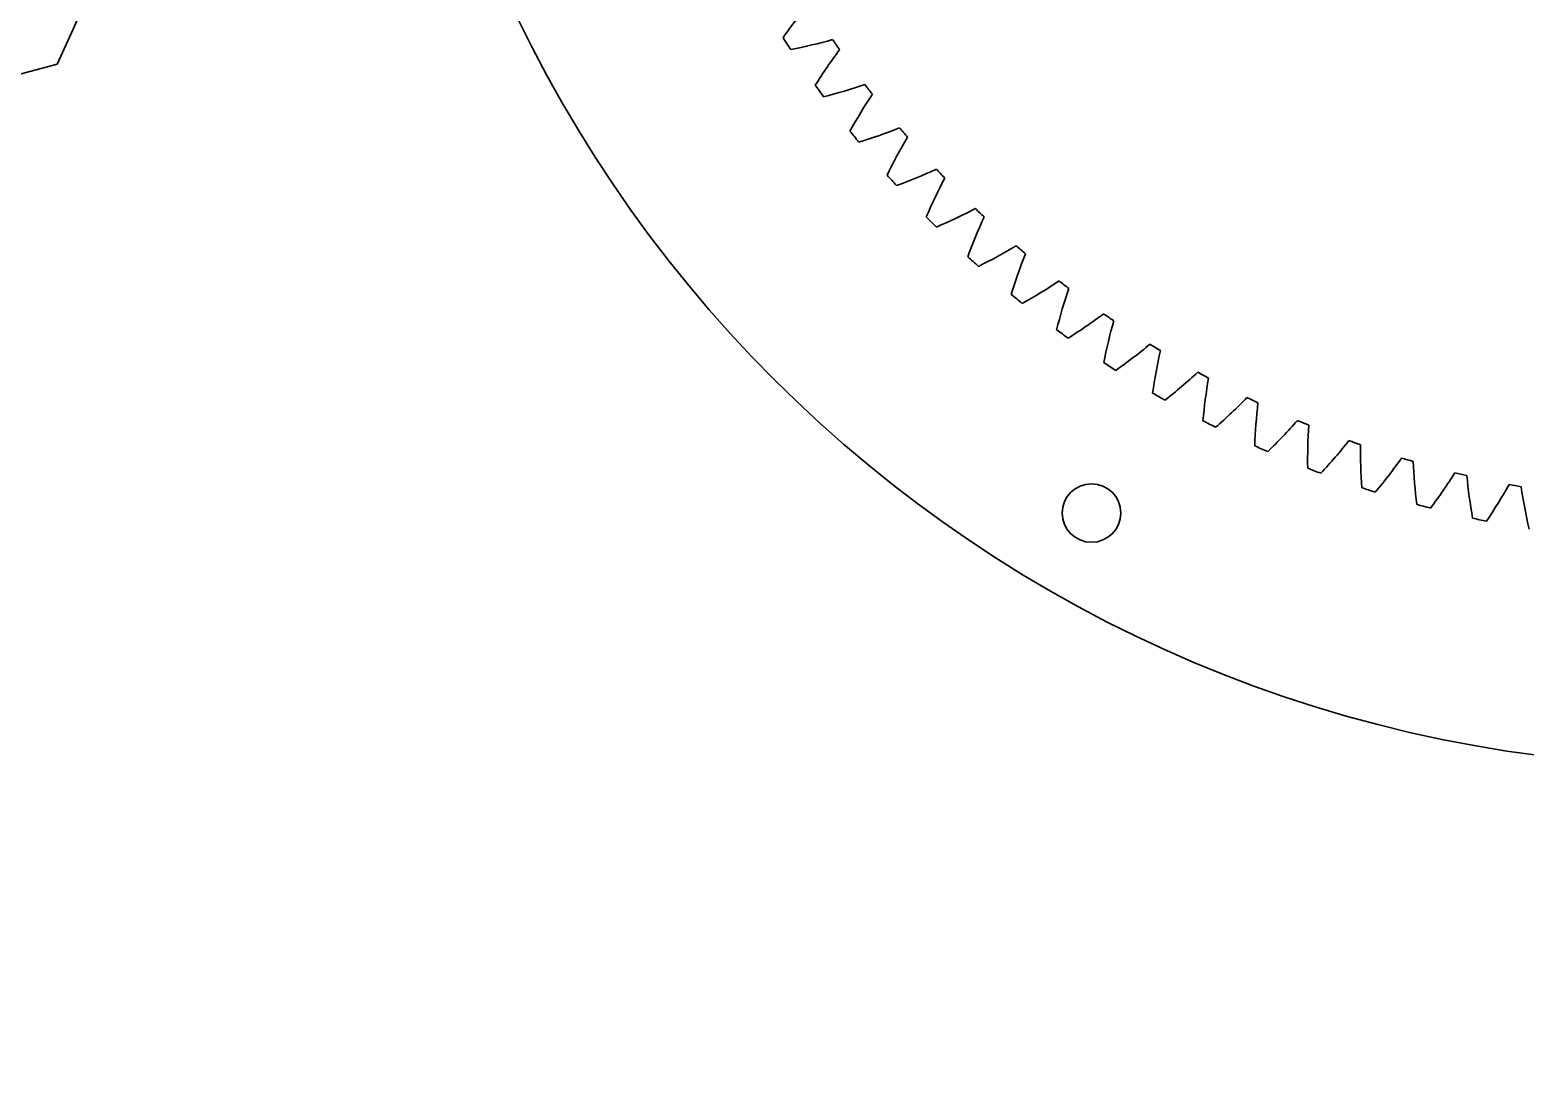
# Model space of a CAD drawing. Header units: inches. Extents: x 1.4 to 27.7, y -14.7 to -0.1.
# Drawn here: x 14.57 to 21.14, y -14.73 to -10.12 of the extents above; entities that cross this region are included whole.
import ezdxf

# ---------------------------------------------------------------- set-up
doc = ezdxf.new("R2010")
doc.units = ezdxf.units.IN
doc.header["$MEASUREMENT"] = 0
doc.layers.add('Layer 1', color=7, linetype='Continuous')

# ---------------------------------------------------------------- blocks, each defined once
blk = doc.blocks.new('block 168')
at = {"layer": 'Layer 1', "color": 7, "lineweight": 35, "true_color": 0xffffff}
blk.add_open_spline([(17.9939, -10.006), (17.9537, -10.0545), (17.9154, -10.1046), (17.8792, -10.1563)], degree=3, dxfattribs=at)
blk = doc.blocks.new('block 169')
at = {"layer": 'Layer 1', "color": 7, "lineweight": 35, "true_color": 0xffffff}
blk.add_open_spline([(17.8792, -10.1563), (17.8904, -10.1738), (17.9017, -10.1912), (17.9132, -10.2085)], degree=3, dxfattribs=at)
blk = doc.blocks.new('block 170')
at = {"layer": 'Layer 1', "color": 7, "lineweight": 35, "true_color": 0xffffff}
blk.add_open_spline([(17.9132, -10.2085), (17.975, -10.1964), (18.0364, -10.1819), (18.0971, -10.1649)], degree=3, dxfattribs=at)
blk = doc.blocks.new('block 171')
at = {"layer": 'Layer 1', "color": 7, "lineweight": 35, "true_color": 0xffffff}
blk.add_open_spline([(18.0971, -10.1649), (18.1072, -10.1797), (18.1173, -10.1945), (18.1276, -10.2092)], degree=3, dxfattribs=at)
blk = doc.blocks.new('block 172')
at = {"layer": 'Layer 1', "color": 7, "lineweight": 35, "true_color": 0xffffff}
blk.add_open_spline([(18.1276, -10.2092), (18.0899, -10.2598), (18.0543, -10.3118), (18.0209, -10.3653)], degree=3, dxfattribs=at)
blk = doc.blocks.new('block 173')
at = {"layer": 'Layer 1', "color": 7, "lineweight": 35, "true_color": 0xffffff}
blk.add_open_spline([(18.0209, -10.3653), (18.033, -10.3822), (18.0452, -10.399), (18.0575, -10.4157)], degree=3, dxfattribs=at)
blk = doc.blocks.new('block 174')
at = {"layer": 'Layer 1', "color": 7, "lineweight": 35, "true_color": 0xffffff}
blk.add_open_spline([(18.0575, -10.4157), (18.1187, -10.4004), (18.1792, -10.3826), (18.2389, -10.3624)], degree=3, dxfattribs=at)
blk = doc.blocks.new('block 175')
at = {"layer": 'Layer 1', "color": 7, "lineweight": 35, "true_color": 0xffffff}
blk.add_open_spline([(18.2389, -10.3624), (18.2497, -10.3767), (18.2607, -10.391), (18.2717, -10.4051)], degree=3, dxfattribs=at)
blk = doc.blocks.new('block 176')
at = {"layer": 'Layer 1', "color": 7, "lineweight": 35, "true_color": 0xffffff}
blk.add_open_spline([(18.2717, -10.4051), (18.2367, -10.4576), (18.2039, -10.5115), (18.1733, -10.5666)], degree=3, dxfattribs=at)
blk = doc.blocks.new('block 177')
at = {"layer": 'Layer 1', "color": 7, "lineweight": 35, "true_color": 0xffffff}
blk.add_open_spline([(18.1733, -10.5666), (18.1862, -10.5828), (18.1993, -10.599), (18.2125, -10.615)], degree=3, dxfattribs=at)
blk = doc.blocks.new('block 178')
at = {"layer": 'Layer 1', "color": 7, "lineweight": 35, "true_color": 0xffffff}
blk.add_open_spline([(18.2125, -10.615), (18.2728, -10.5965), (18.3323, -10.5756), (18.3909, -10.5523)], degree=3, dxfattribs=at)
blk = doc.blocks.new('block 179')
at = {"layer": 'Layer 1', "color": 7, "lineweight": 35, "true_color": 0xffffff}
blk.add_open_spline([(18.3909, -10.5523), (18.4025, -10.566), (18.4141, -10.5797), (18.4258, -10.5932)], degree=3, dxfattribs=at)
blk = doc.blocks.new('block 180')
at = {"layer": 'Layer 1', "color": 7, "lineweight": 35, "true_color": 0xffffff}
blk.add_open_spline([(18.4258, -10.5932), (18.3937, -10.6475), (18.3637, -10.703), (18.336, -10.7596)], degree=3, dxfattribs=at)
blk = doc.blocks.new('block 181')
at = {"layer": 'Layer 1', "color": 7, "lineweight": 35, "true_color": 0xffffff}
blk.add_open_spline([(18.336, -10.7596), (18.3498, -10.7752), (18.3637, -10.7906), (18.3777, -10.806)], degree=3, dxfattribs=at)
blk = doc.blocks.new('block 182')
at = {"layer": 'Layer 1', "color": 7, "lineweight": 35, "true_color": 0xffffff}
blk.add_open_spline([(18.3777, -10.806), (18.4369, -10.7843), (18.4953, -10.7603), (18.5526, -10.734)], degree=3, dxfattribs=at)
blk = doc.blocks.new('block 183')
at = {"layer": 'Layer 1', "color": 7, "lineweight": 35, "true_color": 0xffffff}
blk.add_open_spline([(18.5526, -10.734), (18.5648, -10.7471), (18.5772, -10.7601), (18.5896, -10.7731)], degree=3, dxfattribs=at)
blk = doc.blocks.new('block 184')
at = {"layer": 'Layer 1', "color": 7, "lineweight": 35, "true_color": 0xffffff}
blk.add_open_spline([(18.5896, -10.7731), (18.5603, -10.8289), (18.5333, -10.8859), (18.5086, -10.9439)], degree=3, dxfattribs=at)
blk = doc.blocks.new('block 185')
at = {"layer": 'Layer 1', "color": 7, "lineweight": 35, "true_color": 0xffffff}
blk.add_open_spline([(18.5086, -10.9439), (18.5232, -10.9587), (18.5379, -10.9734), (18.5527, -10.988)], degree=3, dxfattribs=at)
blk = doc.blocks.new('block 186')
at = {"layer": 'Layer 1', "color": 7, "lineweight": 35, "true_color": 0xffffff}
blk.add_open_spline([(18.5527, -10.988), (18.6107, -10.9633), (18.6677, -10.9363), (18.7236, -10.907)], degree=3, dxfattribs=at)
blk = doc.blocks.new('block 187')
at = {"layer": 'Layer 1', "color": 7, "lineweight": 35, "true_color": 0xffffff}
blk.add_open_spline([(18.7236, -10.907), (18.7365, -10.9194), (18.7495, -10.9318), (18.7626, -10.944)], degree=3, dxfattribs=at)
blk = doc.blocks.new('block 188')
at = {"layer": 'Layer 1', "color": 7, "lineweight": 35, "true_color": 0xffffff}
blk.add_open_spline([(18.7626, -10.944), (18.7363, -11.0013), (18.7123, -11.0597), (18.6907, -11.1189)], degree=3, dxfattribs=at)
blk = doc.blocks.new('block 189')
at = {"layer": 'Layer 1', "color": 7, "lineweight": 35, "true_color": 0xffffff}
blk.add_open_spline([(18.6907, -11.1189), (18.706, -11.1329), (18.7215, -11.1468), (18.737, -11.1606)], degree=3, dxfattribs=at)
blk = doc.blocks.new('block 190')
at = {"layer": 'Layer 1', "color": 7, "lineweight": 35, "true_color": 0xffffff}
blk.add_open_spline([(18.737, -11.1606), (18.7936, -11.1329), (18.8491, -11.1029), (18.9034, -11.0708)], degree=3, dxfattribs=at)
blk = doc.blocks.new('block 191')
at = {"layer": 'Layer 1', "color": 7, "lineweight": 35, "true_color": 0xffffff}
blk.add_open_spline([(18.9034, -11.0708), (18.9169, -11.0825), (18.9306, -11.0942), (18.9443, -11.1057)], degree=3, dxfattribs=at)
blk = doc.blocks.new('block 192')
at = {"layer": 'Layer 1', "color": 7, "lineweight": 35, "true_color": 0xffffff}
blk.add_open_spline([(18.9443, -11.1057), (18.921, -11.1643), (18.9001, -11.2238), (18.8816, -11.2841)], degree=3, dxfattribs=at)
blk = doc.blocks.new('block 193')
at = {"layer": 'Layer 1', "color": 7, "lineweight": 35, "true_color": 0xffffff}
blk.add_open_spline([(18.8816, -11.2841), (18.8977, -11.2973), (18.9138, -11.3104), (18.9301, -11.3233)], degree=3, dxfattribs=at)
blk = doc.blocks.new('block 194')
at = {"layer": 'Layer 1', "color": 7, "lineweight": 35, "true_color": 0xffffff}
blk.add_open_spline([(18.9301, -11.3233), (18.9852, -11.2927), (19.039, -11.2599), (19.0915, -11.2249)], degree=3, dxfattribs=at)
blk = doc.blocks.new('block 195')
at = {"layer": 'Layer 1', "color": 7, "lineweight": 35, "true_color": 0xffffff}
blk.add_open_spline([(19.0915, -11.2249), (19.1057, -11.236), (19.1199, -11.2469), (19.1342, -11.2577)], degree=3, dxfattribs=at)
blk = doc.blocks.new('block 196')
at = {"layer": 'Layer 1', "color": 7, "lineweight": 35, "true_color": 0xffffff}
blk.add_open_spline([(19.1342, -11.2577), (19.114, -11.3174), (19.0962, -11.3779), (19.0809, -11.4391)], degree=3, dxfattribs=at)
blk = doc.blocks.new('block 197')
at = {"layer": 'Layer 1', "color": 7, "lineweight": 35, "true_color": 0xffffff}
blk.add_open_spline([(19.0809, -11.4391), (19.0976, -11.4514), (19.1145, -11.4637), (19.1314, -11.4758)], degree=3, dxfattribs=at)
blk = doc.blocks.new('block 198')
at = {"layer": 'Layer 1', "color": 7, "lineweight": 35, "true_color": 0xffffff}
blk.add_open_spline([(19.1314, -11.4758), (19.1848, -11.4423), (19.2369, -11.4067), (19.2875, -11.369)], degree=3, dxfattribs=at)
blk = doc.blocks.new('block 199')
at = {"layer": 'Layer 1', "color": 7, "lineweight": 35, "true_color": 0xffffff}
blk.add_open_spline([(19.2875, -11.369), (19.3022, -11.3793), (19.3169, -11.3894), (19.3318, -11.3995)], degree=3, dxfattribs=at)
blk = doc.blocks.new('block 200')
at = {"layer": 'Layer 1', "color": 7, "lineweight": 35, "true_color": 0xffffff}
blk.add_open_spline([(19.3318, -11.3995), (19.3148, -11.4602), (19.3002, -11.5216), (19.2881, -11.5835)], degree=3, dxfattribs=at)
blk = doc.blocks.new('block 201')
at = {"layer": 'Layer 1', "color": 7, "lineweight": 35, "true_color": 0xffffff}
blk.add_open_spline([(19.2881, -11.5835), (19.3054, -11.5949), (19.3229, -11.6062), (19.3404, -11.6174)], degree=3, dxfattribs=at)
blk = doc.blocks.new('block 202')
at = {"layer": 'Layer 1', "color": 7, "lineweight": 35, "true_color": 0xffffff}
blk.add_open_spline([(19.3404, -11.6174), (19.392, -11.5812), (19.4421, -11.5429), (19.4907, -11.5027)], degree=3, dxfattribs=at)
blk = doc.blocks.new('block 203')
at = {"layer": 'Layer 1', "color": 7, "lineweight": 35, "true_color": 0xffffff}
blk.add_open_spline([(19.4907, -11.5027), (19.5059, -11.5122), (19.5212, -11.5215), (19.5365, -11.5308)], degree=3, dxfattribs=at)
blk = doc.blocks.new('block 204')
at = {"layer": 'Layer 1', "color": 7, "lineweight": 35, "true_color": 0xffffff}
blk.add_open_spline([(19.5365, -11.5308), (19.5227, -11.5923), (19.5114, -11.6544), (19.5025, -11.7168)], degree=3, dxfattribs=at)
blk = doc.blocks.new('block 205')
at = {"layer": 'Layer 1', "color": 7, "lineweight": 35, "true_color": 0xffffff}
blk.add_open_spline([(19.5025, -11.7168), (19.5204, -11.7273), (19.5384, -11.7377), (19.5565, -11.748)], degree=3, dxfattribs=at)
blk = doc.blocks.new('block 206')
at = {"layer": 'Layer 1', "color": 7, "lineweight": 35, "true_color": 0xffffff}
blk.add_open_spline([(19.5565, -11.748), (19.6061, -11.7091), (19.6542, -11.6682), (19.7006, -11.6255)], degree=3, dxfattribs=at)
blk = doc.blocks.new('block 207')
at = {"layer": 'Layer 1', "color": 7, "lineweight": 35, "true_color": 0xffffff}
blk.add_open_spline([(19.7006, -11.6255), (19.7163, -11.6342), (19.732, -11.6427), (19.7478, -11.6512)], degree=3, dxfattribs=at)
blk = doc.blocks.new('block 208')
at = {"layer": 'Layer 1', "color": 7, "lineweight": 35, "true_color": 0xffffff}
blk.add_open_spline([(19.7478, -11.6512), (19.7373, -11.7133), (19.7292, -11.7759), (19.7236, -11.8387)], degree=3, dxfattribs=at)
blk = doc.blocks.new('block 209')
at = {"layer": 'Layer 1', "color": 7, "lineweight": 35, "true_color": 0xffffff}
blk.add_open_spline([(19.7236, -11.8387), (19.7421, -11.8483), (19.7606, -11.8577), (19.7792, -11.867)], degree=3, dxfattribs=at)
blk = doc.blocks.new('block 210')
at = {"layer": 'Layer 1', "color": 7, "lineweight": 35, "true_color": 0xffffff}
blk.add_open_spline([(19.7792, -11.867), (19.8267, -11.8256), (19.8726, -11.7823), (19.9166, -11.7372)], degree=3, dxfattribs=at)
blk = doc.blocks.new('block 211')
at = {"layer": 'Layer 1', "color": 7, "lineweight": 35, "true_color": 0xffffff}
blk.add_open_spline([(19.9166, -11.7372), (19.9328, -11.745), (19.949, -11.7527), (19.9652, -11.7603)], degree=3, dxfattribs=at)
blk = doc.blocks.new('block 212')
at = {"layer": 'Layer 1', "color": 7, "lineweight": 35, "true_color": 0xffffff}
blk.add_open_spline([(19.9652, -11.7603), (19.9579, -11.823), (19.9531, -11.8859), (19.9508, -11.9489)], degree=3, dxfattribs=at)
blk = doc.blocks.new('block 213')
at = {"layer": 'Layer 1', "color": 7, "lineweight": 35, "true_color": 0xffffff}
blk.add_open_spline([(19.9508, -11.9489), (19.9697, -11.9574), (19.9887, -11.9659), (20.0078, -11.9742)], degree=3, dxfattribs=at)
blk = doc.blocks.new('block 214')
at = {"layer": 'Layer 1', "color": 7, "lineweight": 35, "true_color": 0xffffff}
blk.add_open_spline([(20.0078, -11.9742), (20.0531, -11.9304), (20.0966, -11.8847), (20.1383, -11.8374)], degree=3, dxfattribs=at)
blk = doc.blocks.new('block 215')
at = {"layer": 'Layer 1', "color": 7, "lineweight": 35, "true_color": 0xffffff}
blk.add_open_spline([(20.1383, -11.8374), (20.1548, -11.8444), (20.1713, -11.8512), (20.188, -11.858)], degree=3, dxfattribs=at)
blk = doc.blocks.new('block 216')
at = {"layer": 'Layer 1', "color": 7, "lineweight": 35, "true_color": 0xffffff}
blk.add_open_spline([(20.188, -11.858), (20.1839, -11.9209), (20.1824, -11.984), (20.1835, -12.047)], degree=3, dxfattribs=at)
blk = doc.blocks.new('block 217')
at = {"layer": 'Layer 1', "color": 7, "lineweight": 35, "true_color": 0xffffff}
blk.add_open_spline([(20.1835, -12.047), (20.2028, -12.0546), (20.2222, -12.062), (20.2417, -12.0693)], degree=3, dxfattribs=at)
blk = doc.blocks.new('block 218')
at = {"layer": 'Layer 1', "color": 7, "lineweight": 35, "true_color": 0xffffff}
blk.add_open_spline([(20.2417, -12.0693), (20.2846, -12.0232), (20.3257, -11.9753), (20.3648, -11.9259)], degree=3, dxfattribs=at)
blk = doc.blocks.new('block 219')
at = {"layer": 'Layer 1', "color": 7, "lineweight": 35, "true_color": 0xffffff}
blk.add_open_spline([(20.3648, -11.9259), (20.3817, -11.932), (20.3986, -11.9379), (20.4155, -11.9438)], degree=3, dxfattribs=at)
blk = doc.blocks.new('block 220')
at = {"layer": 'Layer 1', "color": 7, "lineweight": 35, "true_color": 0xffffff}
blk.add_open_spline([(20.4155, -11.9438), (20.4148, -12.0069), (20.4166, -12.0699), (20.4209, -12.1328)], degree=3, dxfattribs=at)
blk = doc.blocks.new('block 221')
at = {"layer": 'Layer 1', "color": 7, "lineweight": 35, "true_color": 0xffffff}
blk.add_open_spline([(20.4209, -12.1328), (20.4407, -12.1394), (20.4604, -12.1458), (20.4802, -12.1521)], degree=3, dxfattribs=at)
blk = doc.blocks.new('block 222')
at = {"layer": 'Layer 1', "color": 7, "lineweight": 35, "true_color": 0xffffff}
blk.add_open_spline([(20.4802, -12.1521), (20.5207, -12.1037), (20.5592, -12.0538), (20.5957, -12.0024)], degree=3, dxfattribs=at)
blk = doc.blocks.new('block 223')
at = {"layer": 'Layer 1', "color": 7, "lineweight": 35, "true_color": 0xffffff}
blk.add_open_spline([(20.5957, -12.0024), (20.6128, -12.0076), (20.63, -12.0126), (20.6473, -12.0177)], degree=3, dxfattribs=at)
blk = doc.blocks.new('block 224')
at = {"layer": 'Layer 1', "color": 7, "lineweight": 35, "true_color": 0xffffff}
blk.add_open_spline([(20.6473, -12.0177), (20.6498, -12.0807), (20.6549, -12.1435), (20.6626, -12.2061)], degree=3, dxfattribs=at)
blk = doc.blocks.new('block 225')
at = {"layer": 'Layer 1', "color": 7, "lineweight": 35, "true_color": 0xffffff}
blk.add_open_spline([(20.6626, -12.2061), (20.6826, -12.2116), (20.7027, -12.217), (20.7228, -12.2222)], degree=3, dxfattribs=at)
blk = doc.blocks.new('block 226')
at = {"layer": 'Layer 1', "color": 7, "lineweight": 35, "true_color": 0xffffff}
blk.add_open_spline([(20.7228, -12.2222), (20.7606, -12.1718), (20.7965, -12.1199), (20.8303, -12.0667)], degree=3, dxfattribs=at)
blk = doc.blocks.new('block 227')
at = {"layer": 'Layer 1', "color": 7, "lineweight": 35, "true_color": 0xffffff}
blk.add_open_spline([(20.8303, -12.0667), (20.8477, -12.071), (20.8651, -12.0751), (20.8826, -12.0792)], degree=3, dxfattribs=at)
blk = doc.blocks.new('block 228')
at = {"layer": 'Layer 1', "color": 7, "lineweight": 35, "true_color": 0xffffff}
blk.add_open_spline([(20.8826, -12.0792), (20.8884, -12.142), (20.8968, -12.2045), (20.9077, -12.2666)], degree=3, dxfattribs=at)
blk = doc.blocks.new('block 229')
at = {"layer": 'Layer 1', "color": 7, "lineweight": 35, "true_color": 0xffffff}
blk.add_open_spline([(20.9077, -12.2666), (20.928, -12.2711), (20.9483, -12.2754), (20.9687, -12.2796)], degree=3, dxfattribs=at)
blk = doc.blocks.new('block 230')
at = {"layer": 'Layer 1', "color": 7, "lineweight": 35, "true_color": 0xffffff}
blk.add_open_spline([(20.9687, -12.2796), (21.0039, -12.2273), (21.037, -12.1736), (21.0679, -12.1186)], degree=3, dxfattribs=at)
blk = doc.blocks.new('block 231')
at = {"layer": 'Layer 1', "color": 7, "lineweight": 35, "true_color": 0xffffff}
blk.add_open_spline([(21.0679, -12.1186), (21.0855, -12.122), (21.1031, -12.1253), (21.1208, -12.1284)], degree=3, dxfattribs=at)
blk = doc.blocks.new('block 232')
at = {"layer": 'Layer 1', "color": 7, "lineweight": 35, "true_color": 0xffffff}
blk.add_open_spline([(21.1208, -12.1284), (21.1299, -12.1908), (21.1415, -12.2528), (21.1557, -12.3142)], degree=3, dxfattribs=at)
blk = doc.blocks.new('block 485')
at = {"layer": 'Layer 1', "color": 7, "lineweight": 35, "true_color": 0xffffff}
blk.add_open_spline([(19.3627, -12.2438), (19.3627, -12.1729), (19.3052, -12.1153), (19.2342, -12.1153), (19.1632, -12.1153), (19.1057, -12.1729), (19.1057, -12.2438), (19.1057, -12.3148), (19.1632, -12.3723), (19.2342, -12.3723), (19.3052, -12.3723), (19.3627, -12.3148), (19.3627, -12.2438), (19.3627, -12.2438), (19.3627, -12.2438), (19.3627, -12.2438)], degree=3, knots=[0, 0, 0, 0, 1, 1, 1, 2, 2, 2, 3, 3, 3, 4, 4, 4, 5, 5, 5, 5], dxfattribs=at)
blk = doc.blocks.new('block 486')
at = {"layer": 'Layer 1', "color": 7, "lineweight": 35, "true_color": 0xffffff}
blk.add_open_spline([(27.7409, -7.5557), (27.7409, -4.3525), (25.1441, -1.7557), (21.9409, -1.7557), (18.7376, -1.7557), (16.1409, -4.3525), (16.1409, -7.5557), (16.1409, -10.759), (18.7376, -13.3557), (21.9409, -13.3557), (25.1441, -13.3557), (27.7409, -10.759), (27.7409, -7.5557), (27.7409, -7.5557), (27.7409, -7.5557), (27.7409, -7.5557)], degree=3, knots=[0, 0, 0, 0, 1, 1, 1, 2, 2, 2, 3, 3, 3, 4, 4, 4, 5, 5, 5, 5], dxfattribs=at)
blk = doc.blocks.new('block 2')
at = {"layer": 'Layer 1'}
for name in ['block 486', 'block 168', 'block 169', 'block 170', 'block 171', 'block 172', 'block 173', 'block 174', 'block 175', 'block 176', 'block 177', 'block 178', 'block 179', 'block 180', 'block 181', 'block 182', 'block 183', 'block 184', 'block 185', 'block 186', 'block 188', 'block 187', 'block 190', 'block 191', 'block 189', 'block 192', 'block 194', 'block 195', 'block 193', 'block 196', 'block 198', 'block 199', 'block 200', 'block 197', 'block 202', 'block 203', 'block 204', 'block 201', 'block 206', 'block 207', 'block 208', 'block 205', 'block 210', 'block 211', 'block 212', 'block 209', 'block 214', 'block 215', 'block 216', 'block 213', 'block 218', 'block 219', 'block 220', 'block 222', 'block 223', 'block 217', 'block 224', 'block 226', 'block 227', 'block 228', 'block 485', 'block 221', 'block 230', 'block 231', 'block 232', 'block 225', 'block 229']:
    blk.add_blockref(name, (0, 0), dxfattribs=at)
blk = doc.blocks.new('block 507')
at = {"layer": 'Layer 1', "color": 7, "lineweight": 35, "true_color": 0xffffff}
blk.add_lwpolyline([(13.9558, -10.4698), (14.6921, -10.2725)], dxfattribs=at)
blk = doc.blocks.new('block 529')
at = {"layer": 'Layer 1', "color": 7, "lineweight": 35, "true_color": 0xffffff}
blk.add_open_spline([(14.6921, -10.2725), (16.223, -7.0254), (14.8319, -3.1521), (11.5848, -1.6212), (8.3378, -0.0902), (4.4645, -1.4814), (2.9335, -4.7284), (1.4026, -7.9755), (2.7937, -11.8488), (6.0408, -13.3797), (8.9128, -14.7339), (12.3429, -13.8148), (14.1531, -11.206)], degree=3, knots=[0, 0, 0, 0, 1, 1, 1, 2, 2, 2, 3, 3, 3, 4, 4, 4, 4], dxfattribs=at)
blk = doc.blocks.new('block 487')
at = {"layer": 'Layer 1'}
for name in ['block 529', 'block 507']:
    blk.add_blockref(name, (0, 0), dxfattribs=at)

msp = doc.modelspace()

# ---------------------------------------------------------------- block references
at = {"layer": 'Layer 1'}
for name in ['block 487', 'block 2']:
    msp.add_blockref(name, (0, 0), dxfattribs=at)

doc.saveas('drawing.dxf')
